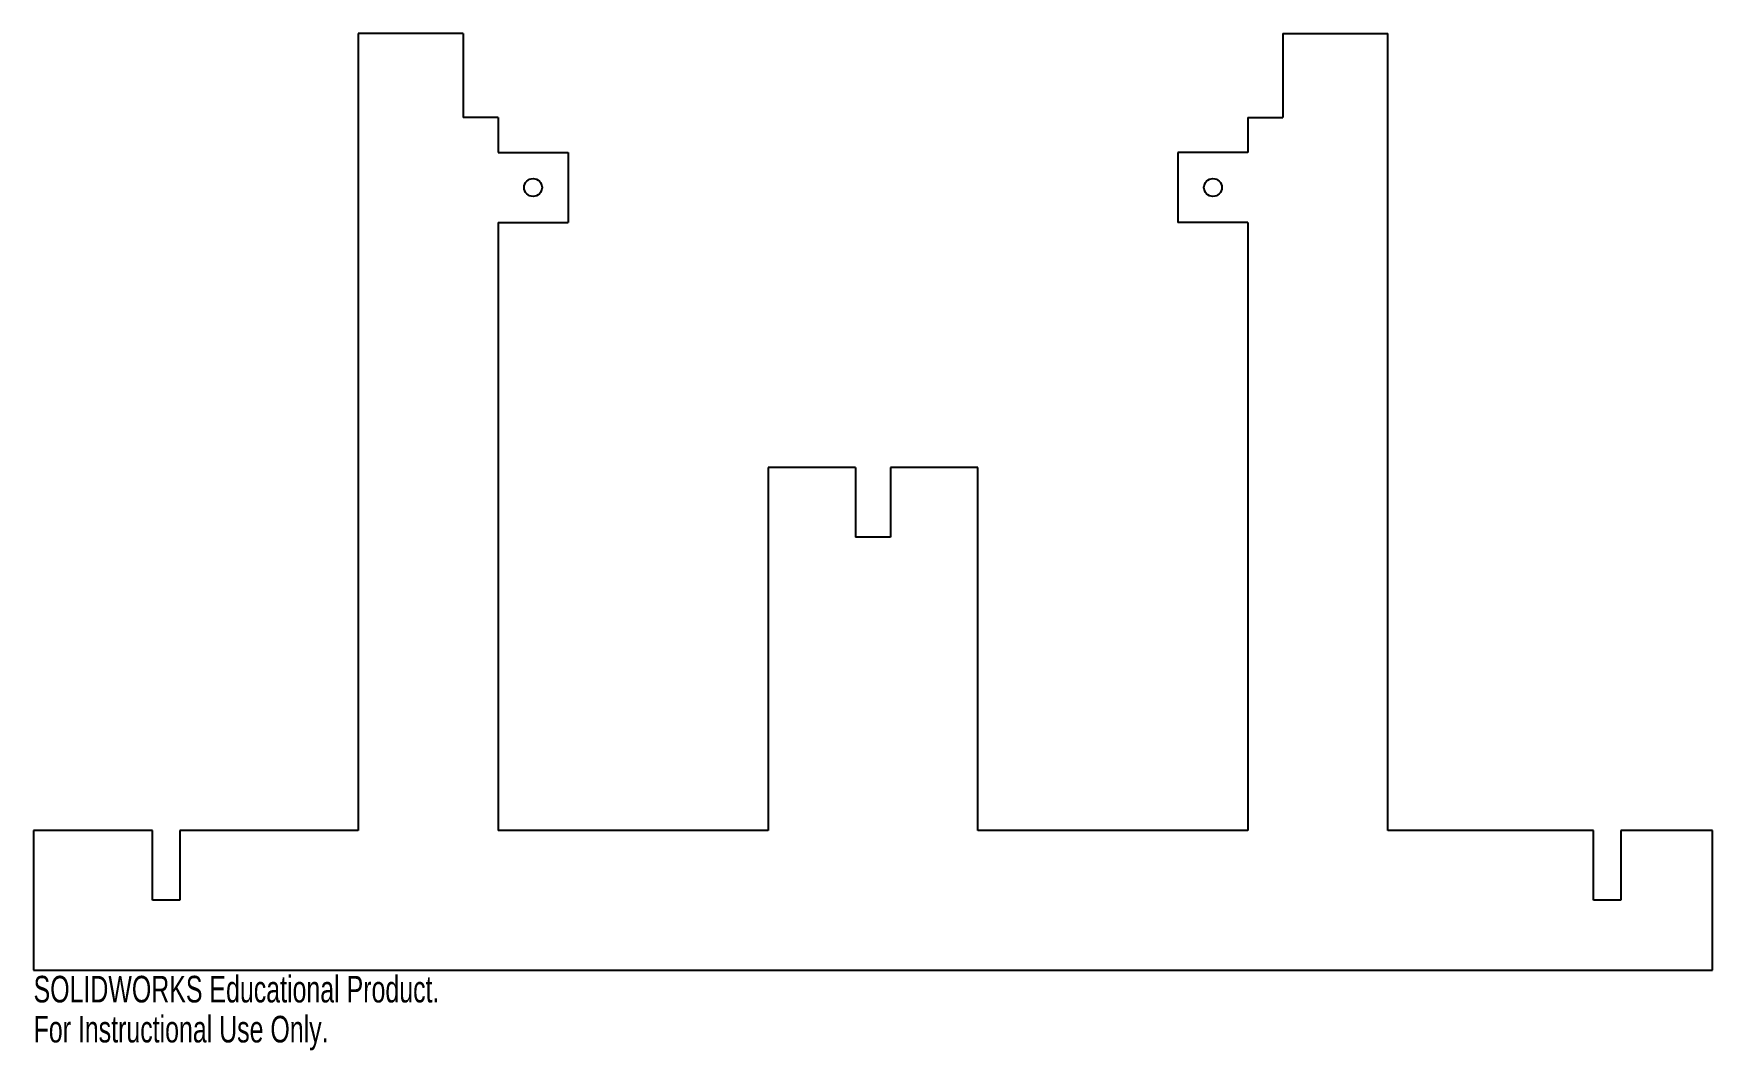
# Model space of a CAD drawing. Header units: inches. Extents: x -6 to 6, y -0.6 to 6.7.
import ezdxf

# ---------------------------------------------------------------- set-up
doc = ezdxf.new("R2010")
doc.units = ezdxf.units.IN
doc.header["$MEASUREMENT"] = 0
doc.styles.add('SLDTEXTSTYLE0', font='TXT', dxfattribs={"width": 0.7})

msp = doc.modelspace()

# ---------------------------------------------------------------- linework, layer by layer
at = {"color": 7, "linetype": 'Continuous', "lineweight": 25}
for p, q in [((-3.68, 6.696), (-3.68, 1)), ((-2.93, 6.696), (-3.68, 6.696)), ((-2.93, 6.696), (-2.93, 6.096)), ((2.93, 6.696), (2.93, 6.096)), ((2.93, 6.696), (3.68, 6.696)), ((3.68, 1), (3.68, 6.696)), ((-2.68, 6.096), (-2.93, 6.096)), ((-2.68, 6.096), (-2.68, 5.846)), ((2.68, 6.096), (2.68, 5.846)), ((2.68, 6.096), (2.93, 6.096)), ((-2.68, 5.846), (-2.18, 5.846)), ((-2.18, 5.846), (-2.18, 5.346)), ((2.18, 5.846), (2.18, 5.346)), ((2.68, 5.846), (2.18, 5.846)), ((-2.68, 5.346), (-2.18, 5.346)), ((-2.68, 5.346), (-2.68, 1)), ((2.68, 5.346), (2.18, 5.346)), ((2.68, 5.346), (2.68, 1)), ((-0.75, 3.595), (-0.75, 1)), ((-0.125, 3.595), (-0.75, 3.595)), ((-0.125, 3.595), (-0.125, 3.095)), ((0.125, 3.595), (0.125, 3.095)), ((0.75, 3.595), (0.125, 3.595)), ((0.75, 1), (0.75, 3.595)), ((0.125, 3.095), (-0.125, 3.095)), ((-6, 1), (-6, 0)), ((-5.15, 1), (-6, 1)), ((-5.15, 0.5), (-5.15, 1)), ((-4.955, 1), (-4.955, 0.5)), ((-3.68, 1), (-4.955, 1)), ((-0.75, 1), (-2.68, 1)), ((2.68, 1), (0.75, 1)), ((5.15, 1), (3.68, 1)), ((5.15, 0.5), (5.15, 1)), ((5.345, 1), (5.345, 0.5)), ((6, 1), (5.345, 1)), ((6, 0), (6, 1)), ((-4.955, 0.5), (-5.15, 0.5)), ((5.345, 0.5), (5.15, 0.5)), ((-6, 0), (6, 0))]:
    msp.add_line(p, q, dxfattribs=at)
for centre in [(-2.43, 5.596), (2.43, 5.596)]:
    msp.add_circle(centre, 0.0642, dxfattribs=at)

# ---------------------------------------------------------------- texts
at = {"color": 7, "linetype": 'Continuous', "char_height": 0.1903, "attachment_point": 1, "style": 'SLDTEXTSTYLE0'}
for s, insert in [('SOLIDWORKS Educational Product.', (-6, -0.04)), ('For Instructional Use Only.', (-6, -0.326))]:
    msp.add_mtext(s, dxfattribs=dict(at, insert=insert))

doc.saveas('drawing.dxf')
